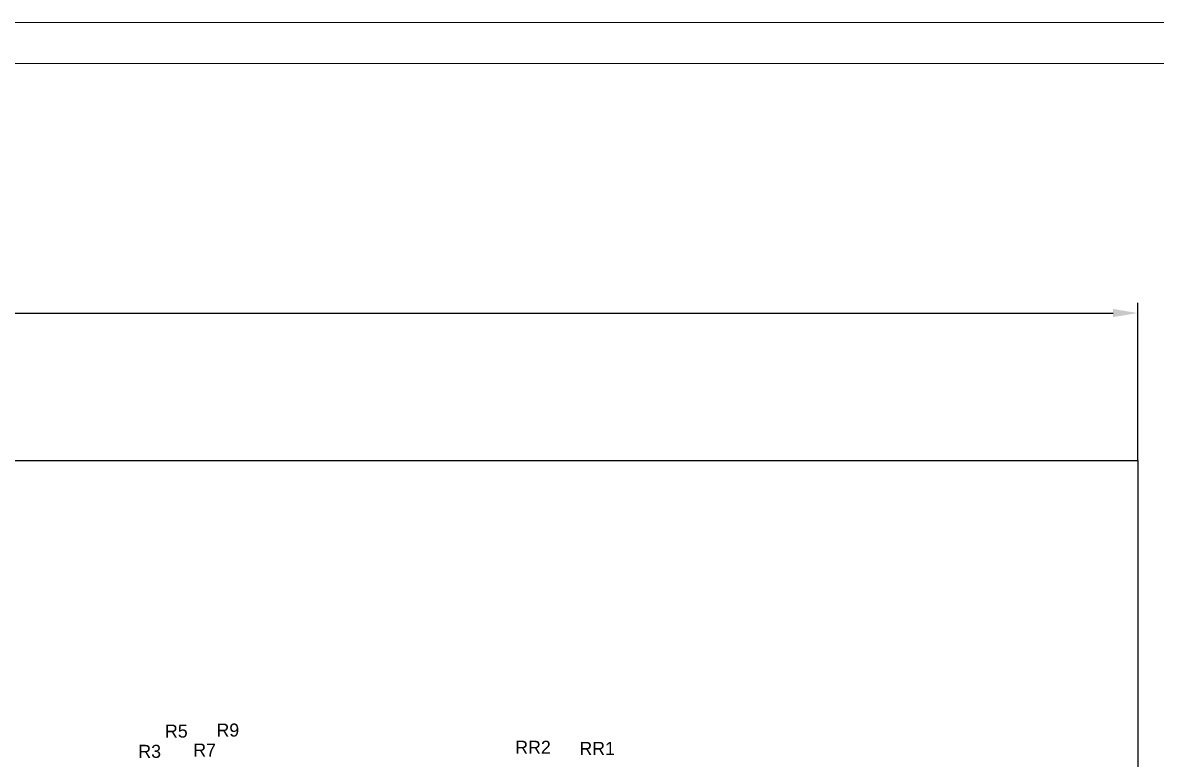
# Model space of a CAD drawing. Extents: x 25 to 880, y 8 to 306.
# Drawn here: x 218.5 to 356.7, y 215.1 to 304.9 of the extents above; entities that cross this region are included whole.
import ezdxf
from ezdxf.enums import TextEntityAlignment as Align

# ---------------------------------------------------------------- set-up
doc = ezdxf.new("R2010")
doc.units = 0
doc.header["$MEASUREMENT"] = 0
doc.layers.add('BOARD', color=7, linetype='Continuous')
doc.layers.add('TOP', color=7, linetype='Continuous')
doc.layers.add('РАЗМЕРЫ', color=7, linetype='Continuous', lineweight=0)
doc.layers.add('РАМКА', color=7, linetype='Continuous', lineweight=0)
doc.styles.add('ГОСТ 2.304', font='CS_Gost2304.shx')
doc.dimstyles.new('ГОСТ', dxfattribs={"dimscale": 0, "dimtxt": 3, "dimasz": 3, "dimexe": 1.25, "dimexo": 0, "dimtad": 1, "dimtoh": 1, "dimdec": 3, "dimtxsty": 'ГОСТ 2.304', "dimcen": 5, "dimadec": 3, "dimazin": 2, "dimtfac": 0.75, "dimtdec": 4, "dimtmove": 1, "dimatfit": 3, "dimfxl": 1, "dimtolj": 1, "dimarcsym": 0})

# ---------------------------------------------------------------- blocks, each defined once
blk = doc.blocks.new('РАМКА')
at = {"layer": 'РАМКА'}
for p, q in [((420, 297), (0, 297)), ((20, 292), (415, 292))]:
    blk.add_line(p, q, dxfattribs=at)
blk = doc.blocks.new('*D658')
at = {"layer": 'Defpoints', "color": 0}
for p in [(354.42, 269.48), (63.27, 251.48), (354.42, 251.48)]:
    blk.add_point(p, dxfattribs=at)
at = {"layer": 'РАЗМЕРЫ', "color": 0, "lineweight": -2}
for p, q in [((63.27, 251.48), (63.27, 270.73)), ((354.42, 251.48), (354.42, 270.73)), ((66.27, 269.48), (351.42, 269.48))]:
    blk.add_line(p, q, dxfattribs=at)
at = {"layer": 'РАЗМЕРЫ', "color": 0}
for points in [[(66.27, 269.98), (66.27, 268.98), (63.27, 269.48)], [(351.42, 268.98), (351.42, 269.98), (354.42, 269.48)]]:
    blk.add_solid(points, dxfattribs=at)
at = {"layer": 'РАЗМЕРЫ', "color": 0, "linetype": 'Continuous', "insert": (208.85, 271.61), "char_height": 3, "attachment_point": 5, "style": 'ГОСТ 2.304'}
blk.add_mtext('\\A1;233*', dxfattribs=at)

msp = doc.modelspace()

# ---------------------------------------------------------------- linework, layer by layer
at = {"layer": 'BOARD'}
msp.add_lwpolyline([(63.2722, 251.484), (354.4197, 251.484), (354.4197, 122.8965), (63.2722, 122.8965)], close=True, dxfattribs=at)

# ---------------------------------------------------------------- block references
at = {"layer": 'РАМКА'}
msp.add_blockref('РАМКА', (25.4035, 7.8965), dxfattribs=at)

# ---------------------------------------------------------------- texts
at = {"layer": 'TOP', "width": 1.019685}
for s, p in [('R5', (237.2208, 217.7084)), ('R9', (243.5002, 217.8319)), ('R7', (240.678, 215.398)), ('RR2', (280.7053, 215.7384)), ('RR1', (288.5228, 215.5942)), ('R3', (233.9752, 215.2393))]:
    msp.add_text(s, height=1.5875, dxfattribs=at).set_placement(p, align=Align.CENTER)

# ---------------------------------------------------------------- dimensions: what is measured, and where the dimension line sits
at = {"layer": 'РАЗМЕРЫ'}
dim = msp.add_linear_dim(base=(354.4197, 269.484), p1=(63.2722, 251.484), p2=(354.4197, 251.484), dimstyle='ГОСТ', override={"dimscale": 1, "dimdec": 0, "dimlfac": 0.8, "dimpost": '*', "dimtxsty": 'ГОСТ 2.304', "dimsah": 1, "dimtolj": 1}, dxfattribs=at)
dim.commit()
dim.dimension.update_dxf_attribs({"geometry": '*D658', "text_midpoint": (208.846, 271.609)})

doc.saveas('drawing.dxf')
